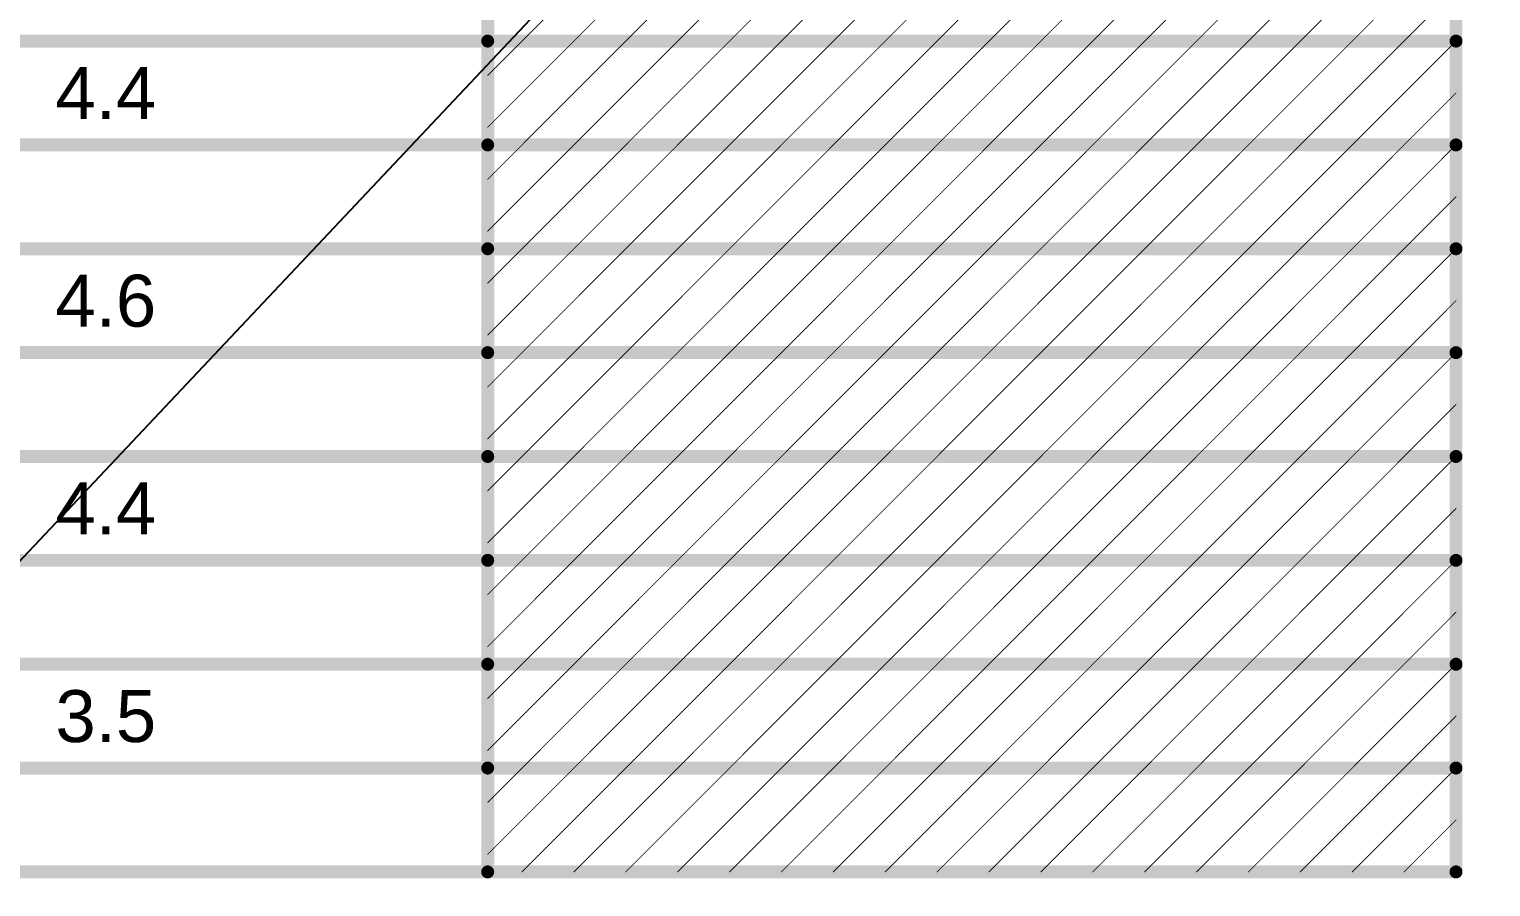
# Model space of a CAD drawing. Header units: inches. Extents: x 0 to 5379, y 0 to 5429.
# Drawn here: x 429.65 to 472.57, y 170.69 to 195.86 of the extents above; entities that cross this region are included whole.
import ezdxf

# ---------------------------------------------------------------- set-up
doc = ezdxf.new("R2010")
doc.units = ezdxf.units.IN
doc.layers.add('Fabrication', color=76, linetype='Continuous')
doc.layers.add('Top Solder', color=216, linetype='Continuous')
doc.styles.add('Arial', font='', dxfattribs={"height": 0.2})
doc.styles.get('Arial').set_extended_font_data('Arial')

# ---------------------------------------------------------------- blocks, each defined once
blk = doc.blocks.new('P____DI_3333_8_125')
at = {"layer": 'Top Solder'}
blk.add_line((0.102, -1.238), (-5064.815, -5372.221), dxfattribs=at)

msp = doc.modelspace()

# ---------------------------------------------------------------- linework, layer by layer
at = {"layer": 'Fabrication'}
for points in [[(443.112, 171.128, 0.381, 0.381, 0), (443.112, 219.896, 0.381, 0.381, 0)], [(471.552, 171.128, 0.381, 0.381, 0), (471.552, 219.896, 0.381, 0.381, 0)], [(444.12, 195.512, 0.0254, 0.0254, 0), (447.168, 198.56, 0.0254, 0.0254, 0)], [(445.644, 195.512, 0.0254, 0.0254, 0), (448.692, 198.56, 0.0254, 0.0254, 0)], [(447.168, 195.512, 0.0254, 0.0254, 0), (450.216, 198.56, 0.0254, 0.0254, 0)], [(448.692, 195.512, 0.0254, 0.0254, 0), (451.74, 198.56, 0.0254, 0.0254, 0)], [(450.216, 195.512, 0.0254, 0.0254, 0), (453.264, 198.56, 0.0254, 0.0254, 0)], [(451.74, 195.512, 0.0254, 0.0254, 0), (454.788, 198.56, 0.0254, 0.0254, 0)], [(453.264, 195.512, 0.0254, 0.0254, 0), (456.312, 198.56, 0.0254, 0.0254, 0)], [(454.788, 195.512, 0.0254, 0.0254, 0), (457.836, 198.56, 0.0254, 0.0254, 0)], [(456.312, 195.512, 0.0254, 0.0254, 0), (459.36, 198.56, 0.0254, 0.0254, 0)], [(457.836, 195.512, 0.0254, 0.0254, 0), (460.884, 198.56, 0.0254, 0.0254, 0)], [(459.36, 195.512, 0.0254, 0.0254, 0), (462.408, 198.56, 0.0254, 0.0254, 0)], [(460.884, 195.512, 0.0254, 0.0254, 0), (463.932, 198.56, 0.0254, 0.0254, 0)], [(462.408, 195.512, 0.0254, 0.0254, 0), (465.456, 198.56, 0.0254, 0.0254, 0)], [(463.932, 195.512, 0.0254, 0.0254, 0), (466.98, 198.56, 0.0254, 0.0254, 0)], [(465.456, 195.512, 0.0254, 0.0254, 0), (468.504, 198.56, 0.0254, 0.0254, 0)], [(466.98, 195.512, 0.0254, 0.0254, 0), (470.028, 198.56, 0.0254, 0.0254, 0)], [(468.504, 195.512, 0.0254, 0.0254, 0), (471.552, 198.56, 0.0254, 0.0254, 0)], [(470.028, 195.512, 0.0254, 0.0254, 0), (471.552, 197.036, 0.0254, 0.0254, 0)], [(428.638, 195.512, 0.381, 0.381, 0), (443.112, 195.512, 0.381, 0.381, 0)], [(443.112, 195.512, 0.381, 0.381, 0), (471.552, 195.512, 0.381, 0.381, 0)], [(443.112, 192.98, 0.0254, 0.0254, 0), (445.644, 195.512, 0.0254, 0.0254, 0)], [(443.112, 194.504, 0.0254, 0.0254, 0), (444.12, 195.512, 0.0254, 0.0254, 0)], [(444.12, 192.464, 0.0254, 0.0254, 0), (447.168, 195.512, 0.0254, 0.0254, 0)], [(445.644, 192.464, 0.0254, 0.0254, 0), (448.692, 195.512, 0.0254, 0.0254, 0)], [(447.168, 192.464, 0.0254, 0.0254, 0), (450.216, 195.512, 0.0254, 0.0254, 0)], [(448.692, 192.464, 0.0254, 0.0254, 0), (451.74, 195.512, 0.0254, 0.0254, 0)], [(450.216, 192.464, 0.0254, 0.0254, 0), (453.264, 195.512, 0.0254, 0.0254, 0)], [(451.74, 192.464, 0.0254, 0.0254, 0), (454.788, 195.512, 0.0254, 0.0254, 0)], [(453.264, 192.464, 0.0254, 0.0254, 0), (456.312, 195.512, 0.0254, 0.0254, 0)], [(454.788, 192.464, 0.0254, 0.0254, 0), (457.836, 195.512, 0.0254, 0.0254, 0)], [(456.312, 192.464, 0.0254, 0.0254, 0), (459.36, 195.512, 0.0254, 0.0254, 0)], [(457.836, 192.464, 0.0254, 0.0254, 0), (460.884, 195.512, 0.0254, 0.0254, 0)], [(459.36, 192.464, 0.0254, 0.0254, 0), (462.408, 195.512, 0.0254, 0.0254, 0)], [(460.884, 192.464, 0.0254, 0.0254, 0), (463.932, 195.512, 0.0254, 0.0254, 0)], [(462.408, 192.464, 0.0254, 0.0254, 0), (465.456, 195.512, 0.0254, 0.0254, 0)], [(463.932, 192.464, 0.0254, 0.0254, 0), (466.98, 195.512, 0.0254, 0.0254, 0)], [(465.456, 192.464, 0.0254, 0.0254, 0), (468.504, 195.512, 0.0254, 0.0254, 0)], [(466.98, 192.464, 0.0254, 0.0254, 0), (470.028, 195.512, 0.0254, 0.0254, 0)], [(468.504, 192.464, 0.0254, 0.0254, 0), (471.552, 195.512, 0.0254, 0.0254, 0)], [(470.028, 192.464, 0.0254, 0.0254, 0), (471.552, 193.988, 0.0254, 0.0254, 0)], [(428.638, 192.464, 0.381, 0.381, 0), (443.112, 192.464, 0.381, 0.381, 0)], [(443.112, 192.464, 0.381, 0.381, 0), (471.552, 192.464, 0.381, 0.381, 0)], [(443.112, 189.932, 0.0254, 0.0254, 0), (445.644, 192.464, 0.0254, 0.0254, 0)], [(443.112, 191.456, 0.0254, 0.0254, 0), (444.12, 192.464, 0.0254, 0.0254, 0)], [(444.12, 189.416, 0.0254, 0.0254, 0), (447.168, 192.464, 0.0254, 0.0254, 0)], [(445.644, 189.416, 0.0254, 0.0254, 0), (448.692, 192.464, 0.0254, 0.0254, 0)], [(447.168, 189.416, 0.0254, 0.0254, 0), (450.216, 192.464, 0.0254, 0.0254, 0)], [(448.692, 189.416, 0.0254, 0.0254, 0), (451.74, 192.464, 0.0254, 0.0254, 0)], [(450.216, 189.416, 0.0254, 0.0254, 0), (453.264, 192.464, 0.0254, 0.0254, 0)], [(451.74, 189.416, 0.0254, 0.0254, 0), (454.788, 192.464, 0.0254, 0.0254, 0)], [(453.264, 189.416, 0.0254, 0.0254, 0), (456.312, 192.464, 0.0254, 0.0254, 0)], [(454.788, 189.416, 0.0254, 0.0254, 0), (457.836, 192.464, 0.0254, 0.0254, 0)], [(456.312, 189.416, 0.0254, 0.0254, 0), (459.36, 192.464, 0.0254, 0.0254, 0)], [(457.836, 189.416, 0.0254, 0.0254, 0), (460.884, 192.464, 0.0254, 0.0254, 0)], [(459.36, 189.416, 0.0254, 0.0254, 0), (462.408, 192.464, 0.0254, 0.0254, 0)], [(460.884, 189.416, 0.0254, 0.0254, 0), (463.932, 192.464, 0.0254, 0.0254, 0)], [(462.408, 189.416, 0.0254, 0.0254, 0), (465.456, 192.464, 0.0254, 0.0254, 0)], [(463.932, 189.416, 0.0254, 0.0254, 0), (466.98, 192.464, 0.0254, 0.0254, 0)], [(465.456, 189.416, 0.0254, 0.0254, 0), (468.504, 192.464, 0.0254, 0.0254, 0)], [(466.98, 189.416, 0.0254, 0.0254, 0), (470.028, 192.464, 0.0254, 0.0254, 0)], [(468.504, 189.416, 0.0254, 0.0254, 0), (471.552, 192.464, 0.0254, 0.0254, 0)], [(470.028, 189.416, 0.0254, 0.0254, 0), (471.552, 190.94, 0.0254, 0.0254, 0)], [(428.638, 189.416, 0.381, 0.381, 0), (443.112, 189.416, 0.381, 0.381, 0)], [(443.112, 189.416, 0.381, 0.381, 0), (471.552, 189.416, 0.381, 0.381, 0)], [(443.112, 186.884, 0.0254, 0.0254, 0), (445.644, 189.416, 0.0254, 0.0254, 0)], [(443.112, 188.408, 0.0254, 0.0254, 0), (444.12, 189.416, 0.0254, 0.0254, 0)], [(444.12, 186.368, 0.0254, 0.0254, 0), (447.168, 189.416, 0.0254, 0.0254, 0)], [(445.644, 186.368, 0.0254, 0.0254, 0), (448.692, 189.416, 0.0254, 0.0254, 0)], [(447.168, 186.368, 0.0254, 0.0254, 0), (450.216, 189.416, 0.0254, 0.0254, 0)], [(448.692, 186.368, 0.0254, 0.0254, 0), (451.74, 189.416, 0.0254, 0.0254, 0)], [(450.216, 186.368, 0.0254, 0.0254, 0), (453.264, 189.416, 0.0254, 0.0254, 0)], [(451.74, 186.368, 0.0254, 0.0254, 0), (454.788, 189.416, 0.0254, 0.0254, 0)], [(453.264, 186.368, 0.0254, 0.0254, 0), (456.312, 189.416, 0.0254, 0.0254, 0)], [(454.788, 186.368, 0.0254, 0.0254, 0), (457.836, 189.416, 0.0254, 0.0254, 0)], [(456.312, 186.368, 0.0254, 0.0254, 0), (459.36, 189.416, 0.0254, 0.0254, 0)], [(457.836, 186.368, 0.0254, 0.0254, 0), (460.884, 189.416, 0.0254, 0.0254, 0)], [(459.36, 186.368, 0.0254, 0.0254, 0), (462.408, 189.416, 0.0254, 0.0254, 0)], [(460.884, 186.368, 0.0254, 0.0254, 0), (463.932, 189.416, 0.0254, 0.0254, 0)], [(462.408, 186.368, 0.0254, 0.0254, 0), (465.456, 189.416, 0.0254, 0.0254, 0)], [(463.932, 186.368, 0.0254, 0.0254, 0), (466.98, 189.416, 0.0254, 0.0254, 0)], [(465.456, 186.368, 0.0254, 0.0254, 0), (468.504, 189.416, 0.0254, 0.0254, 0)], [(466.98, 186.368, 0.0254, 0.0254, 0), (470.028, 189.416, 0.0254, 0.0254, 0)], [(468.504, 186.368, 0.0254, 0.0254, 0), (471.552, 189.416, 0.0254, 0.0254, 0)], [(470.028, 186.368, 0.0254, 0.0254, 0), (471.552, 187.892, 0.0254, 0.0254, 0)], [(428.638, 186.368, 0.381, 0.381, 0), (443.112, 186.368, 0.381, 0.381, 0)], [(443.112, 186.368, 0.381, 0.381, 0), (471.552, 186.368, 0.381, 0.381, 0)], [(443.112, 183.836, 0.0254, 0.0254, 0), (445.644, 186.368, 0.0254, 0.0254, 0)], [(443.112, 185.36, 0.0254, 0.0254, 0), (444.12, 186.368, 0.0254, 0.0254, 0)], [(444.12, 183.32, 0.0254, 0.0254, 0), (447.168, 186.368, 0.0254, 0.0254, 0)], [(445.644, 183.32, 0.0254, 0.0254, 0), (448.692, 186.368, 0.0254, 0.0254, 0)], [(447.168, 183.32, 0.0254, 0.0254, 0), (450.216, 186.368, 0.0254, 0.0254, 0)], [(448.692, 183.32, 0.0254, 0.0254, 0), (451.74, 186.368, 0.0254, 0.0254, 0)], [(450.216, 183.32, 0.0254, 0.0254, 0), (453.264, 186.368, 0.0254, 0.0254, 0)], [(451.74, 183.32, 0.0254, 0.0254, 0), (454.788, 186.368, 0.0254, 0.0254, 0)], [(453.264, 183.32, 0.0254, 0.0254, 0), (456.312, 186.368, 0.0254, 0.0254, 0)], [(454.788, 183.32, 0.0254, 0.0254, 0), (457.836, 186.368, 0.0254, 0.0254, 0)], [(456.312, 183.32, 0.0254, 0.0254, 0), (459.36, 186.368, 0.0254, 0.0254, 0)], [(457.836, 183.32, 0.0254, 0.0254, 0), (460.884, 186.368, 0.0254, 0.0254, 0)], [(459.36, 183.32, 0.0254, 0.0254, 0), (462.408, 186.368, 0.0254, 0.0254, 0)], [(460.884, 183.32, 0.0254, 0.0254, 0), (463.932, 186.368, 0.0254, 0.0254, 0)], [(462.408, 183.32, 0.0254, 0.0254, 0), (465.456, 186.368, 0.0254, 0.0254, 0)], [(463.932, 183.32, 0.0254, 0.0254, 0), (466.98, 186.368, 0.0254, 0.0254, 0)], [(465.456, 183.32, 0.0254, 0.0254, 0), (468.504, 186.368, 0.0254, 0.0254, 0)], [(466.98, 183.32, 0.0254, 0.0254, 0), (470.028, 186.368, 0.0254, 0.0254, 0)], [(468.504, 183.32, 0.0254, 0.0254, 0), (471.552, 186.368, 0.0254, 0.0254, 0)], [(470.028, 183.32, 0.0254, 0.0254, 0), (471.552, 184.844, 0.0254, 0.0254, 0)], [(428.638, 183.32, 0.381, 0.381, 0), (443.112, 183.32, 0.381, 0.381, 0)], [(443.112, 183.32, 0.381, 0.381, 0), (471.552, 183.32, 0.381, 0.381, 0)], [(443.112, 180.788, 0.0254, 0.0254, 0), (445.644, 183.32, 0.0254, 0.0254, 0)], [(443.112, 182.312, 0.0254, 0.0254, 0), (444.12, 183.32, 0.0254, 0.0254, 0)], [(444.12, 180.272, 0.0254, 0.0254, 0), (447.168, 183.32, 0.0254, 0.0254, 0)], [(445.644, 180.272, 0.0254, 0.0254, 0), (448.692, 183.32, 0.0254, 0.0254, 0)], [(447.168, 180.272, 0.0254, 0.0254, 0), (450.216, 183.32, 0.0254, 0.0254, 0)], [(448.692, 180.272, 0.0254, 0.0254, 0), (451.74, 183.32, 0.0254, 0.0254, 0)], [(450.216, 180.272, 0.0254, 0.0254, 0), (453.264, 183.32, 0.0254, 0.0254, 0)], [(451.74, 180.272, 0.0254, 0.0254, 0), (454.788, 183.32, 0.0254, 0.0254, 0)], [(453.264, 180.272, 0.0254, 0.0254, 0), (456.312, 183.32, 0.0254, 0.0254, 0)], [(454.788, 180.272, 0.0254, 0.0254, 0), (457.836, 183.32, 0.0254, 0.0254, 0)], [(456.312, 180.272, 0.0254, 0.0254, 0), (459.36, 183.32, 0.0254, 0.0254, 0)], [(457.836, 180.272, 0.0254, 0.0254, 0), (460.884, 183.32, 0.0254, 0.0254, 0)], [(459.36, 180.272, 0.0254, 0.0254, 0), (462.408, 183.32, 0.0254, 0.0254, 0)], [(460.884, 180.272, 0.0254, 0.0254, 0), (463.932, 183.32, 0.0254, 0.0254, 0)], [(462.408, 180.272, 0.0254, 0.0254, 0), (465.456, 183.32, 0.0254, 0.0254, 0)], [(463.932, 180.272, 0.0254, 0.0254, 0), (466.98, 183.32, 0.0254, 0.0254, 0)], [(465.456, 180.272, 0.0254, 0.0254, 0), (468.504, 183.32, 0.0254, 0.0254, 0)], [(466.98, 180.272, 0.0254, 0.0254, 0), (470.028, 183.32, 0.0254, 0.0254, 0)], [(468.504, 180.272, 0.0254, 0.0254, 0), (471.552, 183.32, 0.0254, 0.0254, 0)], [(470.028, 180.272, 0.0254, 0.0254, 0), (471.552, 181.796, 0.0254, 0.0254, 0)], [(428.638, 180.272, 0.381, 0.381, 0), (443.112, 180.272, 0.381, 0.381, 0)], [(443.112, 180.272, 0.381, 0.381, 0), (471.552, 180.272, 0.381, 0.381, 0)], [(443.112, 177.74, 0.0254, 0.0254, 0), (445.644, 180.272, 0.0254, 0.0254, 0)], [(443.112, 179.264, 0.0254, 0.0254, 0), (444.12, 180.272, 0.0254, 0.0254, 0)], [(444.12, 177.224, 0.0254, 0.0254, 0), (447.168, 180.272, 0.0254, 0.0254, 0)], [(445.644, 177.224, 0.0254, 0.0254, 0), (448.692, 180.272, 0.0254, 0.0254, 0)], [(447.168, 177.224, 0.0254, 0.0254, 0), (450.216, 180.272, 0.0254, 0.0254, 0)], [(448.692, 177.224, 0.0254, 0.0254, 0), (451.74, 180.272, 0.0254, 0.0254, 0)], [(450.216, 177.224, 0.0254, 0.0254, 0), (453.264, 180.272, 0.0254, 0.0254, 0)], [(451.74, 177.224, 0.0254, 0.0254, 0), (454.788, 180.272, 0.0254, 0.0254, 0)], [(453.264, 177.224, 0.0254, 0.0254, 0), (456.312, 180.272, 0.0254, 0.0254, 0)], [(454.788, 177.224, 0.0254, 0.0254, 0), (457.836, 180.272, 0.0254, 0.0254, 0)], [(456.312, 177.224, 0.0254, 0.0254, 0), (459.36, 180.272, 0.0254, 0.0254, 0)], [(457.836, 177.224, 0.0254, 0.0254, 0), (460.884, 180.272, 0.0254, 0.0254, 0)], [(459.36, 177.224, 0.0254, 0.0254, 0), (462.408, 180.272, 0.0254, 0.0254, 0)], [(460.884, 177.224, 0.0254, 0.0254, 0), (463.932, 180.272, 0.0254, 0.0254, 0)], [(462.408, 177.224, 0.0254, 0.0254, 0), (465.456, 180.272, 0.0254, 0.0254, 0)], [(463.932, 177.224, 0.0254, 0.0254, 0), (466.98, 180.272, 0.0254, 0.0254, 0)], [(465.456, 177.224, 0.0254, 0.0254, 0), (468.504, 180.272, 0.0254, 0.0254, 0)], [(466.98, 177.224, 0.0254, 0.0254, 0), (470.028, 180.272, 0.0254, 0.0254, 0)], [(468.504, 177.224, 0.0254, 0.0254, 0), (471.552, 180.272, 0.0254, 0.0254, 0)], [(470.028, 177.224, 0.0254, 0.0254, 0), (471.552, 178.748, 0.0254, 0.0254, 0)], [(428.638, 177.224, 0.381, 0.381, 0), (443.112, 177.224, 0.381, 0.381, 0)], [(443.112, 177.224, 0.381, 0.381, 0), (471.552, 177.224, 0.381, 0.381, 0)], [(443.112, 174.692, 0.0254, 0.0254, 0), (445.644, 177.224, 0.0254, 0.0254, 0)], [(443.112, 176.216, 0.0254, 0.0254, 0), (444.12, 177.224, 0.0254, 0.0254, 0)], [(444.12, 174.176, 0.0254, 0.0254, 0), (447.168, 177.224, 0.0254, 0.0254, 0)], [(445.644, 174.176, 0.0254, 0.0254, 0), (448.692, 177.224, 0.0254, 0.0254, 0)], [(447.168, 174.176, 0.0254, 0.0254, 0), (450.216, 177.224, 0.0254, 0.0254, 0)], [(448.692, 174.176, 0.0254, 0.0254, 0), (451.74, 177.224, 0.0254, 0.0254, 0)], [(450.216, 174.176, 0.0254, 0.0254, 0), (453.264, 177.224, 0.0254, 0.0254, 0)], [(451.74, 174.176, 0.0254, 0.0254, 0), (454.788, 177.224, 0.0254, 0.0254, 0)], [(453.264, 174.176, 0.0254, 0.0254, 0), (456.312, 177.224, 0.0254, 0.0254, 0)], [(454.788, 174.176, 0.0254, 0.0254, 0), (457.836, 177.224, 0.0254, 0.0254, 0)], [(456.312, 174.176, 0.0254, 0.0254, 0), (459.36, 177.224, 0.0254, 0.0254, 0)], [(457.836, 174.176, 0.0254, 0.0254, 0), (460.884, 177.224, 0.0254, 0.0254, 0)], [(459.36, 174.176, 0.0254, 0.0254, 0), (462.408, 177.224, 0.0254, 0.0254, 0)], [(460.884, 174.176, 0.0254, 0.0254, 0), (463.932, 177.224, 0.0254, 0.0254, 0)], [(462.408, 174.176, 0.0254, 0.0254, 0), (465.456, 177.224, 0.0254, 0.0254, 0)], [(463.932, 174.176, 0.0254, 0.0254, 0), (466.98, 177.224, 0.0254, 0.0254, 0)], [(465.456, 174.176, 0.0254, 0.0254, 0), (468.504, 177.224, 0.0254, 0.0254, 0)], [(466.98, 174.176, 0.0254, 0.0254, 0), (470.028, 177.224, 0.0254, 0.0254, 0)], [(468.504, 174.176, 0.0254, 0.0254, 0), (471.552, 177.224, 0.0254, 0.0254, 0)], [(470.028, 174.176, 0.0254, 0.0254, 0), (471.552, 175.7, 0.0254, 0.0254, 0)], [(428.638, 174.176, 0.381, 0.381, 0), (443.112, 174.176, 0.381, 0.381, 0)], [(443.112, 174.176, 0.381, 0.381, 0), (471.552, 174.176, 0.381, 0.381, 0)], [(443.112, 171.644, 0.0254, 0.0254, 0), (445.644, 174.176, 0.0254, 0.0254, 0)], [(443.112, 173.168, 0.0254, 0.0254, 0), (444.12, 174.176, 0.0254, 0.0254, 0)], [(444.12, 171.128, 0.0254, 0.0254, 0), (447.168, 174.176, 0.0254, 0.0254, 0)], [(445.644, 171.128, 0.0254, 0.0254, 0), (448.692, 174.176, 0.0254, 0.0254, 0)], [(447.168, 171.128, 0.0254, 0.0254, 0), (450.216, 174.176, 0.0254, 0.0254, 0)], [(448.692, 171.128, 0.0254, 0.0254, 0), (451.74, 174.176, 0.0254, 0.0254, 0)], [(450.216, 171.128, 0.0254, 0.0254, 0), (453.264, 174.176, 0.0254, 0.0254, 0)], [(451.74, 171.128, 0.0254, 0.0254, 0), (454.788, 174.176, 0.0254, 0.0254, 0)], [(453.264, 171.128, 0.0254, 0.0254, 0), (456.312, 174.176, 0.0254, 0.0254, 0)], [(454.788, 171.128, 0.0254, 0.0254, 0), (457.836, 174.176, 0.0254, 0.0254, 0)], [(456.312, 171.128, 0.0254, 0.0254, 0), (459.36, 174.176, 0.0254, 0.0254, 0)], [(457.836, 171.128, 0.0254, 0.0254, 0), (460.884, 174.176, 0.0254, 0.0254, 0)], [(459.36, 171.128, 0.0254, 0.0254, 0), (462.408, 174.176, 0.0254, 0.0254, 0)], [(460.884, 171.128, 0.0254, 0.0254, 0), (463.932, 174.176, 0.0254, 0.0254, 0)], [(462.408, 171.128, 0.0254, 0.0254, 0), (465.456, 174.176, 0.0254, 0.0254, 0)], [(463.932, 171.128, 0.0254, 0.0254, 0), (466.98, 174.176, 0.0254, 0.0254, 0)], [(465.456, 171.128, 0.0254, 0.0254, 0), (468.504, 174.176, 0.0254, 0.0254, 0)], [(466.98, 171.128, 0.0254, 0.0254, 0), (470.028, 174.176, 0.0254, 0.0254, 0)], [(468.504, 171.128, 0.0254, 0.0254, 0), (471.552, 174.176, 0.0254, 0.0254, 0)], [(470.028, 171.128, 0.0254, 0.0254, 0), (471.552, 172.652, 0.0254, 0.0254, 0)], [(428.638, 171.128, 0.381, 0.381, 0), (443.112, 171.128, 0.381, 0.381, 0)], [(443.112, 171.128, 0.381, 0.381, 0), (471.552, 171.128, 0.381, 0.381, 0)]]:
    msp.add_lwpolyline(points, format="xyseb", dxfattribs=at)
for points in [[(443.017, 195.512, 0.191, 0.191, 1), (443.207, 195.512, 0.191, 0.191, 1)], [(443.017, 195.512, 0.191, 0.191, 1), (443.207, 195.512, 0.191, 0.191, 1)], [(444.114, 195.512, 0.0127, 0.0127, 1), (444.126, 195.512, 0.0127, 0.0127, 1)], [(444.114, 195.512, 0.0127, 0.0127, 1), (444.126, 195.512, 0.0127, 0.0127, 1)], [(445.638, 195.512, 0.0127, 0.0127, 1), (445.65, 195.512, 0.0127, 0.0127, 1)], [(445.638, 195.512, 0.0127, 0.0127, 1), (445.65, 195.512, 0.0127, 0.0127, 1)], [(447.162, 195.512, 0.0127, 0.0127, 1), (447.174, 195.512, 0.0127, 0.0127, 1)], [(447.162, 195.512, 0.0127, 0.0127, 1), (447.174, 195.512, 0.0127, 0.0127, 1)], [(448.686, 195.512, 0.0127, 0.0127, 1), (448.698, 195.512, 0.0127, 0.0127, 1)], [(448.686, 195.512, 0.0127, 0.0127, 1), (448.698, 195.512, 0.0127, 0.0127, 1)], [(450.21, 195.512, 0.0127, 0.0127, 1), (450.222, 195.512, 0.0127, 0.0127, 1)], [(450.21, 195.512, 0.0127, 0.0127, 1), (450.222, 195.512, 0.0127, 0.0127, 1)], [(451.734, 195.512, 0.0127, 0.0127, 1), (451.746, 195.512, 0.0127, 0.0127, 1)], [(451.734, 195.512, 0.0127, 0.0127, 1), (451.746, 195.512, 0.0127, 0.0127, 1)], [(453.258, 195.512, 0.0127, 0.0127, 1), (453.27, 195.512, 0.0127, 0.0127, 1)], [(453.258, 195.512, 0.0127, 0.0127, 1), (453.27, 195.512, 0.0127, 0.0127, 1)], [(454.782, 195.512, 0.0127, 0.0127, 1), (454.794, 195.512, 0.0127, 0.0127, 1)], [(454.782, 195.512, 0.0127, 0.0127, 1), (454.794, 195.512, 0.0127, 0.0127, 1)], [(456.306, 195.512, 0.0127, 0.0127, 1), (456.318, 195.512, 0.0127, 0.0127, 1)], [(456.306, 195.512, 0.0127, 0.0127, 1), (456.318, 195.512, 0.0127, 0.0127, 1)], [(457.83, 195.512, 0.0127, 0.0127, 1), (457.842, 195.512, 0.0127, 0.0127, 1)], [(457.83, 195.512, 0.0127, 0.0127, 1), (457.842, 195.512, 0.0127, 0.0127, 1)], [(459.354, 195.512, 0.0127, 0.0127, 1), (459.366, 195.512, 0.0127, 0.0127, 1)], [(459.354, 195.512, 0.0127, 0.0127, 1), (459.366, 195.512, 0.0127, 0.0127, 1)], [(460.878, 195.512, 0.0127, 0.0127, 1), (460.89, 195.512, 0.0127, 0.0127, 1)], [(460.878, 195.512, 0.0127, 0.0127, 1), (460.89, 195.512, 0.0127, 0.0127, 1)], [(462.402, 195.512, 0.0127, 0.0127, 1), (462.414, 195.512, 0.0127, 0.0127, 1)], [(462.402, 195.512, 0.0127, 0.0127, 1), (462.414, 195.512, 0.0127, 0.0127, 1)], [(463.926, 195.512, 0.0127, 0.0127, 1), (463.938, 195.512, 0.0127, 0.0127, 1)], [(463.926, 195.512, 0.0127, 0.0127, 1), (463.938, 195.512, 0.0127, 0.0127, 1)], [(465.45, 195.512, 0.0127, 0.0127, 1), (465.462, 195.512, 0.0127, 0.0127, 1)], [(465.45, 195.512, 0.0127, 0.0127, 1), (465.462, 195.512, 0.0127, 0.0127, 1)], [(466.974, 195.512, 0.0127, 0.0127, 1), (466.986, 195.512, 0.0127, 0.0127, 1)], [(466.974, 195.512, 0.0127, 0.0127, 1), (466.986, 195.512, 0.0127, 0.0127, 1)], [(468.498, 195.512, 0.0127, 0.0127, 1), (468.51, 195.512, 0.0127, 0.0127, 1)], [(468.498, 195.512, 0.0127, 0.0127, 1), (468.51, 195.512, 0.0127, 0.0127, 1)], [(470.022, 195.512, 0.0127, 0.0127, 1), (470.034, 195.512, 0.0127, 0.0127, 1)], [(470.022, 195.512, 0.0127, 0.0127, 1), (470.034, 195.512, 0.0127, 0.0127, 1)], [(471.457, 195.512, 0.191, 0.191, 1), (471.647, 195.512, 0.191, 0.191, 1)], [(471.546, 195.512, 0.0127, 0.0127, 1), (471.558, 195.512, 0.0127, 0.0127, 1)], [(443.106, 194.504, 0.0127, 0.0127, 1), (443.119, 194.504, 0.0127, 0.0127, 1)], [(471.546, 193.988, 0.0127, 0.0127, 1), (471.558, 193.988, 0.0127, 0.0127, 1)], [(443.106, 192.98, 0.0127, 0.0127, 1), (443.119, 192.98, 0.0127, 0.0127, 1)], [(443.017, 192.464, 0.191, 0.191, 1), (443.207, 192.464, 0.191, 0.191, 1)], [(443.017, 192.464, 0.191, 0.191, 1), (443.207, 192.464, 0.191, 0.191, 1)], [(444.114, 192.464, 0.0127, 0.0127, 1), (444.126, 192.464, 0.0127, 0.0127, 1)], [(444.114, 192.464, 0.0127, 0.0127, 1), (444.126, 192.464, 0.0127, 0.0127, 1)], [(445.638, 192.464, 0.0127, 0.0127, 1), (445.65, 192.464, 0.0127, 0.0127, 1)], [(445.638, 192.464, 0.0127, 0.0127, 1), (445.65, 192.464, 0.0127, 0.0127, 1)], [(447.162, 192.464, 0.0127, 0.0127, 1), (447.174, 192.464, 0.0127, 0.0127, 1)], [(447.162, 192.464, 0.0127, 0.0127, 1), (447.174, 192.464, 0.0127, 0.0127, 1)], [(448.686, 192.464, 0.0127, 0.0127, 1), (448.698, 192.464, 0.0127, 0.0127, 1)], [(448.686, 192.464, 0.0127, 0.0127, 1), (448.698, 192.464, 0.0127, 0.0127, 1)], [(450.21, 192.464, 0.0127, 0.0127, 1), (450.222, 192.464, 0.0127, 0.0127, 1)], [(450.21, 192.464, 0.0127, 0.0127, 1), (450.222, 192.464, 0.0127, 0.0127, 1)], [(451.734, 192.464, 0.0127, 0.0127, 1), (451.746, 192.464, 0.0127, 0.0127, 1)], [(451.734, 192.464, 0.0127, 0.0127, 1), (451.746, 192.464, 0.0127, 0.0127, 1)], [(453.258, 192.464, 0.0127, 0.0127, 1), (453.27, 192.464, 0.0127, 0.0127, 1)], [(453.258, 192.464, 0.0127, 0.0127, 1), (453.27, 192.464, 0.0127, 0.0127, 1)], [(454.782, 192.464, 0.0127, 0.0127, 1), (454.794, 192.464, 0.0127, 0.0127, 1)], [(454.782, 192.464, 0.0127, 0.0127, 1), (454.794, 192.464, 0.0127, 0.0127, 1)], [(456.306, 192.464, 0.0127, 0.0127, 1), (456.318, 192.464, 0.0127, 0.0127, 1)], [(456.306, 192.464, 0.0127, 0.0127, 1), (456.318, 192.464, 0.0127, 0.0127, 1)], [(457.83, 192.464, 0.0127, 0.0127, 1), (457.842, 192.464, 0.0127, 0.0127, 1)], [(457.83, 192.464, 0.0127, 0.0127, 1), (457.842, 192.464, 0.0127, 0.0127, 1)], [(459.354, 192.464, 0.0127, 0.0127, 1), (459.366, 192.464, 0.0127, 0.0127, 1)], [(459.354, 192.464, 0.0127, 0.0127, 1), (459.366, 192.464, 0.0127, 0.0127, 1)], [(460.878, 192.464, 0.0127, 0.0127, 1), (460.89, 192.464, 0.0127, 0.0127, 1)], [(460.878, 192.464, 0.0127, 0.0127, 1), (460.89, 192.464, 0.0127, 0.0127, 1)], [(462.402, 192.464, 0.0127, 0.0127, 1), (462.414, 192.464, 0.0127, 0.0127, 1)], [(462.402, 192.464, 0.0127, 0.0127, 1), (462.414, 192.464, 0.0127, 0.0127, 1)], [(463.926, 192.464, 0.0127, 0.0127, 1), (463.938, 192.464, 0.0127, 0.0127, 1)], [(463.926, 192.464, 0.0127, 0.0127, 1), (463.938, 192.464, 0.0127, 0.0127, 1)], [(465.45, 192.464, 0.0127, 0.0127, 1), (465.462, 192.464, 0.0127, 0.0127, 1)], [(465.45, 192.464, 0.0127, 0.0127, 1), (465.462, 192.464, 0.0127, 0.0127, 1)], [(466.974, 192.464, 0.0127, 0.0127, 1), (466.986, 192.464, 0.0127, 0.0127, 1)], [(466.974, 192.464, 0.0127, 0.0127, 1), (466.986, 192.464, 0.0127, 0.0127, 1)], [(468.498, 192.464, 0.0127, 0.0127, 1), (468.51, 192.464, 0.0127, 0.0127, 1)], [(468.498, 192.464, 0.0127, 0.0127, 1), (468.51, 192.464, 0.0127, 0.0127, 1)], [(470.022, 192.464, 0.0127, 0.0127, 1), (470.034, 192.464, 0.0127, 0.0127, 1)], [(470.022, 192.464, 0.0127, 0.0127, 1), (470.034, 192.464, 0.0127, 0.0127, 1)], [(471.457, 192.464, 0.191, 0.191, 1), (471.647, 192.464, 0.191, 0.191, 1)], [(471.546, 192.464, 0.0127, 0.0127, 1), (471.558, 192.464, 0.0127, 0.0127, 1)], [(443.106, 191.456, 0.0127, 0.0127, 1), (443.119, 191.456, 0.0127, 0.0127, 1)], [(471.546, 190.94, 0.0127, 0.0127, 1), (471.558, 190.94, 0.0127, 0.0127, 1)], [(443.106, 189.932, 0.0127, 0.0127, 1), (443.119, 189.932, 0.0127, 0.0127, 1)], [(443.017, 189.416, 0.191, 0.191, 1), (443.207, 189.416, 0.191, 0.191, 1)], [(443.017, 189.416, 0.191, 0.191, 1), (443.207, 189.416, 0.191, 0.191, 1)], [(444.114, 189.416, 0.0127, 0.0127, 1), (444.126, 189.416, 0.0127, 0.0127, 1)], [(444.114, 189.416, 0.0127, 0.0127, 1), (444.126, 189.416, 0.0127, 0.0127, 1)], [(445.638, 189.416, 0.0127, 0.0127, 1), (445.65, 189.416, 0.0127, 0.0127, 1)], [(445.638, 189.416, 0.0127, 0.0127, 1), (445.65, 189.416, 0.0127, 0.0127, 1)], [(447.162, 189.416, 0.0127, 0.0127, 1), (447.174, 189.416, 0.0127, 0.0127, 1)], [(447.162, 189.416, 0.0127, 0.0127, 1), (447.174, 189.416, 0.0127, 0.0127, 1)], [(448.686, 189.416, 0.0127, 0.0127, 1), (448.698, 189.416, 0.0127, 0.0127, 1)], [(448.686, 189.416, 0.0127, 0.0127, 1), (448.698, 189.416, 0.0127, 0.0127, 1)], [(450.21, 189.416, 0.0127, 0.0127, 1), (450.222, 189.416, 0.0127, 0.0127, 1)], [(450.21, 189.416, 0.0127, 0.0127, 1), (450.222, 189.416, 0.0127, 0.0127, 1)], [(451.734, 189.416, 0.0127, 0.0127, 1), (451.746, 189.416, 0.0127, 0.0127, 1)], [(451.734, 189.416, 0.0127, 0.0127, 1), (451.746, 189.416, 0.0127, 0.0127, 1)], [(453.258, 189.416, 0.0127, 0.0127, 1), (453.27, 189.416, 0.0127, 0.0127, 1)], [(453.258, 189.416, 0.0127, 0.0127, 1), (453.27, 189.416, 0.0127, 0.0127, 1)], [(454.782, 189.416, 0.0127, 0.0127, 1), (454.794, 189.416, 0.0127, 0.0127, 1)], [(454.782, 189.416, 0.0127, 0.0127, 1), (454.794, 189.416, 0.0127, 0.0127, 1)], [(456.306, 189.416, 0.0127, 0.0127, 1), (456.318, 189.416, 0.0127, 0.0127, 1)], [(456.306, 189.416, 0.0127, 0.0127, 1), (456.318, 189.416, 0.0127, 0.0127, 1)], [(457.83, 189.416, 0.0127, 0.0127, 1), (457.842, 189.416, 0.0127, 0.0127, 1)], [(457.83, 189.416, 0.0127, 0.0127, 1), (457.842, 189.416, 0.0127, 0.0127, 1)], [(459.354, 189.416, 0.0127, 0.0127, 1), (459.366, 189.416, 0.0127, 0.0127, 1)], [(459.354, 189.416, 0.0127, 0.0127, 1), (459.366, 189.416, 0.0127, 0.0127, 1)], [(460.878, 189.416, 0.0127, 0.0127, 1), (460.89, 189.416, 0.0127, 0.0127, 1)], [(460.878, 189.416, 0.0127, 0.0127, 1), (460.89, 189.416, 0.0127, 0.0127, 1)], [(462.402, 189.416, 0.0127, 0.0127, 1), (462.414, 189.416, 0.0127, 0.0127, 1)], [(462.402, 189.416, 0.0127, 0.0127, 1), (462.414, 189.416, 0.0127, 0.0127, 1)], [(463.926, 189.416, 0.0127, 0.0127, 1), (463.938, 189.416, 0.0127, 0.0127, 1)], [(463.926, 189.416, 0.0127, 0.0127, 1), (463.938, 189.416, 0.0127, 0.0127, 1)], [(465.45, 189.416, 0.0127, 0.0127, 1), (465.462, 189.416, 0.0127, 0.0127, 1)], [(465.45, 189.416, 0.0127, 0.0127, 1), (465.462, 189.416, 0.0127, 0.0127, 1)], [(466.974, 189.416, 0.0127, 0.0127, 1), (466.986, 189.416, 0.0127, 0.0127, 1)], [(466.974, 189.416, 0.0127, 0.0127, 1), (466.986, 189.416, 0.0127, 0.0127, 1)], [(468.498, 189.416, 0.0127, 0.0127, 1), (468.51, 189.416, 0.0127, 0.0127, 1)], [(468.498, 189.416, 0.0127, 0.0127, 1), (468.51, 189.416, 0.0127, 0.0127, 1)], [(470.022, 189.416, 0.0127, 0.0127, 1), (470.034, 189.416, 0.0127, 0.0127, 1)], [(470.022, 189.416, 0.0127, 0.0127, 1), (470.034, 189.416, 0.0127, 0.0127, 1)], [(471.457, 189.416, 0.191, 0.191, 1), (471.647, 189.416, 0.191, 0.191, 1)], [(471.546, 189.416, 0.0127, 0.0127, 1), (471.558, 189.416, 0.0127, 0.0127, 1)], [(443.106, 188.408, 0.0127, 0.0127, 1), (443.119, 188.408, 0.0127, 0.0127, 1)], [(471.546, 187.892, 0.0127, 0.0127, 1), (471.558, 187.892, 0.0127, 0.0127, 1)], [(443.106, 186.884, 0.0127, 0.0127, 1), (443.119, 186.884, 0.0127, 0.0127, 1)], [(443.017, 186.368, 0.191, 0.191, 1), (443.207, 186.368, 0.191, 0.191, 1)], [(443.017, 186.368, 0.191, 0.191, 1), (443.207, 186.368, 0.191, 0.191, 1)], [(444.114, 186.368, 0.0127, 0.0127, 1), (444.126, 186.368, 0.0127, 0.0127, 1)], [(444.114, 186.368, 0.0127, 0.0127, 1), (444.126, 186.368, 0.0127, 0.0127, 1)], [(445.638, 186.368, 0.0127, 0.0127, 1), (445.65, 186.368, 0.0127, 0.0127, 1)], [(445.638, 186.368, 0.0127, 0.0127, 1), (445.65, 186.368, 0.0127, 0.0127, 1)], [(447.162, 186.368, 0.0127, 0.0127, 1), (447.174, 186.368, 0.0127, 0.0127, 1)], [(447.162, 186.368, 0.0127, 0.0127, 1), (447.174, 186.368, 0.0127, 0.0127, 1)], [(448.686, 186.368, 0.0127, 0.0127, 1), (448.698, 186.368, 0.0127, 0.0127, 1)], [(448.686, 186.368, 0.0127, 0.0127, 1), (448.698, 186.368, 0.0127, 0.0127, 1)], [(450.21, 186.368, 0.0127, 0.0127, 1), (450.222, 186.368, 0.0127, 0.0127, 1)], [(450.21, 186.368, 0.0127, 0.0127, 1), (450.222, 186.368, 0.0127, 0.0127, 1)], [(451.734, 186.368, 0.0127, 0.0127, 1), (451.746, 186.368, 0.0127, 0.0127, 1)], [(451.734, 186.368, 0.0127, 0.0127, 1), (451.746, 186.368, 0.0127, 0.0127, 1)], [(453.258, 186.368, 0.0127, 0.0127, 1), (453.27, 186.368, 0.0127, 0.0127, 1)], [(453.258, 186.368, 0.0127, 0.0127, 1), (453.27, 186.368, 0.0127, 0.0127, 1)], [(454.782, 186.368, 0.0127, 0.0127, 1), (454.794, 186.368, 0.0127, 0.0127, 1)], [(454.782, 186.368, 0.0127, 0.0127, 1), (454.794, 186.368, 0.0127, 0.0127, 1)], [(456.306, 186.368, 0.0127, 0.0127, 1), (456.318, 186.368, 0.0127, 0.0127, 1)], [(456.306, 186.368, 0.0127, 0.0127, 1), (456.318, 186.368, 0.0127, 0.0127, 1)], [(457.83, 186.368, 0.0127, 0.0127, 1), (457.842, 186.368, 0.0127, 0.0127, 1)], [(457.83, 186.368, 0.0127, 0.0127, 1), (457.842, 186.368, 0.0127, 0.0127, 1)], [(459.354, 186.368, 0.0127, 0.0127, 1), (459.366, 186.368, 0.0127, 0.0127, 1)], [(459.354, 186.368, 0.0127, 0.0127, 1), (459.366, 186.368, 0.0127, 0.0127, 1)], [(460.878, 186.368, 0.0127, 0.0127, 1), (460.89, 186.368, 0.0127, 0.0127, 1)], [(460.878, 186.368, 0.0127, 0.0127, 1), (460.89, 186.368, 0.0127, 0.0127, 1)], [(462.402, 186.368, 0.0127, 0.0127, 1), (462.414, 186.368, 0.0127, 0.0127, 1)], [(462.402, 186.368, 0.0127, 0.0127, 1), (462.414, 186.368, 0.0127, 0.0127, 1)], [(463.926, 186.368, 0.0127, 0.0127, 1), (463.938, 186.368, 0.0127, 0.0127, 1)], [(463.926, 186.368, 0.0127, 0.0127, 1), (463.938, 186.368, 0.0127, 0.0127, 1)], [(465.45, 186.368, 0.0127, 0.0127, 1), (465.462, 186.368, 0.0127, 0.0127, 1)], [(465.45, 186.368, 0.0127, 0.0127, 1), (465.462, 186.368, 0.0127, 0.0127, 1)], [(466.974, 186.368, 0.0127, 0.0127, 1), (466.986, 186.368, 0.0127, 0.0127, 1)], [(466.974, 186.368, 0.0127, 0.0127, 1), (466.986, 186.368, 0.0127, 0.0127, 1)], [(468.498, 186.368, 0.0127, 0.0127, 1), (468.51, 186.368, 0.0127, 0.0127, 1)], [(468.498, 186.368, 0.0127, 0.0127, 1), (468.51, 186.368, 0.0127, 0.0127, 1)], [(470.022, 186.368, 0.0127, 0.0127, 1), (470.034, 186.368, 0.0127, 0.0127, 1)], [(470.022, 186.368, 0.0127, 0.0127, 1), (470.034, 186.368, 0.0127, 0.0127, 1)], [(471.457, 186.368, 0.191, 0.191, 1), (471.647, 186.368, 0.191, 0.191, 1)], [(471.546, 186.368, 0.0127, 0.0127, 1), (471.558, 186.368, 0.0127, 0.0127, 1)], [(443.106, 185.36, 0.0127, 0.0127, 1), (443.119, 185.36, 0.0127, 0.0127, 1)], [(471.546, 184.844, 0.0127, 0.0127, 1), (471.558, 184.844, 0.0127, 0.0127, 1)], [(443.106, 183.836, 0.0127, 0.0127, 1), (443.119, 183.836, 0.0127, 0.0127, 1)], [(443.017, 183.32, 0.191, 0.191, 1), (443.207, 183.32, 0.191, 0.191, 1)], [(443.017, 183.32, 0.191, 0.191, 1), (443.207, 183.32, 0.191, 0.191, 1)], [(444.114, 183.32, 0.0127, 0.0127, 1), (444.126, 183.32, 0.0127, 0.0127, 1)], [(444.114, 183.32, 0.0127, 0.0127, 1), (444.126, 183.32, 0.0127, 0.0127, 1)], [(445.638, 183.32, 0.0127, 0.0127, 1), (445.65, 183.32, 0.0127, 0.0127, 1)], [(445.638, 183.32, 0.0127, 0.0127, 1), (445.65, 183.32, 0.0127, 0.0127, 1)], [(447.162, 183.32, 0.0127, 0.0127, 1), (447.174, 183.32, 0.0127, 0.0127, 1)], [(447.162, 183.32, 0.0127, 0.0127, 1), (447.174, 183.32, 0.0127, 0.0127, 1)], [(448.686, 183.32, 0.0127, 0.0127, 1), (448.698, 183.32, 0.0127, 0.0127, 1)], [(448.686, 183.32, 0.0127, 0.0127, 1), (448.698, 183.32, 0.0127, 0.0127, 1)], [(450.21, 183.32, 0.0127, 0.0127, 1), (450.222, 183.32, 0.0127, 0.0127, 1)], [(450.21, 183.32, 0.0127, 0.0127, 1), (450.222, 183.32, 0.0127, 0.0127, 1)], [(451.734, 183.32, 0.0127, 0.0127, 1), (451.746, 183.32, 0.0127, 0.0127, 1)], [(451.734, 183.32, 0.0127, 0.0127, 1), (451.746, 183.32, 0.0127, 0.0127, 1)], [(453.258, 183.32, 0.0127, 0.0127, 1), (453.27, 183.32, 0.0127, 0.0127, 1)], [(453.258, 183.32, 0.0127, 0.0127, 1), (453.27, 183.32, 0.0127, 0.0127, 1)], [(454.782, 183.32, 0.0127, 0.0127, 1), (454.794, 183.32, 0.0127, 0.0127, 1)], [(454.782, 183.32, 0.0127, 0.0127, 1), (454.794, 183.32, 0.0127, 0.0127, 1)], [(456.306, 183.32, 0.0127, 0.0127, 1), (456.318, 183.32, 0.0127, 0.0127, 1)], [(456.306, 183.32, 0.0127, 0.0127, 1), (456.318, 183.32, 0.0127, 0.0127, 1)], [(457.83, 183.32, 0.0127, 0.0127, 1), (457.842, 183.32, 0.0127, 0.0127, 1)], [(457.83, 183.32, 0.0127, 0.0127, 1), (457.842, 183.32, 0.0127, 0.0127, 1)], [(459.354, 183.32, 0.0127, 0.0127, 1), (459.366, 183.32, 0.0127, 0.0127, 1)], [(459.354, 183.32, 0.0127, 0.0127, 1), (459.366, 183.32, 0.0127, 0.0127, 1)], [(460.878, 183.32, 0.0127, 0.0127, 1), (460.89, 183.32, 0.0127, 0.0127, 1)], [(460.878, 183.32, 0.0127, 0.0127, 1), (460.89, 183.32, 0.0127, 0.0127, 1)], [(462.402, 183.32, 0.0127, 0.0127, 1), (462.414, 183.32, 0.0127, 0.0127, 1)], [(462.402, 183.32, 0.0127, 0.0127, 1), (462.414, 183.32, 0.0127, 0.0127, 1)], [(463.926, 183.32, 0.0127, 0.0127, 1), (463.938, 183.32, 0.0127, 0.0127, 1)], [(463.926, 183.32, 0.0127, 0.0127, 1), (463.938, 183.32, 0.0127, 0.0127, 1)], [(465.45, 183.32, 0.0127, 0.0127, 1), (465.462, 183.32, 0.0127, 0.0127, 1)], [(465.45, 183.32, 0.0127, 0.0127, 1), (465.462, 183.32, 0.0127, 0.0127, 1)], [(466.974, 183.32, 0.0127, 0.0127, 1), (466.986, 183.32, 0.0127, 0.0127, 1)], [(466.974, 183.32, 0.0127, 0.0127, 1), (466.986, 183.32, 0.0127, 0.0127, 1)], [(468.498, 183.32, 0.0127, 0.0127, 1), (468.51, 183.32, 0.0127, 0.0127, 1)], [(468.498, 183.32, 0.0127, 0.0127, 1), (468.51, 183.32, 0.0127, 0.0127, 1)], [(470.022, 183.32, 0.0127, 0.0127, 1), (470.034, 183.32, 0.0127, 0.0127, 1)], [(470.022, 183.32, 0.0127, 0.0127, 1), (470.034, 183.32, 0.0127, 0.0127, 1)], [(471.457, 183.32, 0.191, 0.191, 1), (471.647, 183.32, 0.191, 0.191, 1)], [(471.546, 183.32, 0.0127, 0.0127, 1), (471.558, 183.32, 0.0127, 0.0127, 1)], [(443.106, 182.312, 0.0127, 0.0127, 1), (443.119, 182.312, 0.0127, 0.0127, 1)], [(471.546, 181.796, 0.0127, 0.0127, 1), (471.558, 181.796, 0.0127, 0.0127, 1)], [(443.106, 180.788, 0.0127, 0.0127, 1), (443.119, 180.788, 0.0127, 0.0127, 1)], [(443.017, 180.272, 0.191, 0.191, 1), (443.207, 180.272, 0.191, 0.191, 1)], [(443.017, 180.272, 0.191, 0.191, 1), (443.207, 180.272, 0.191, 0.191, 1)], [(471.457, 180.272, 0.191, 0.191, 1), (471.647, 180.272, 0.191, 0.191, 1)], [(444.114, 180.272, 0.0127, 0.0127, 1), (444.126, 180.272, 0.0127, 0.0127, 1)], [(444.114, 180.272, 0.0127, 0.0127, 1), (444.126, 180.272, 0.0127, 0.0127, 1)], [(445.638, 180.272, 0.0127, 0.0127, 1), (445.65, 180.272, 0.0127, 0.0127, 1)], [(445.638, 180.272, 0.0127, 0.0127, 1), (445.65, 180.272, 0.0127, 0.0127, 1)], [(447.162, 180.272, 0.0127, 0.0127, 1), (447.174, 180.272, 0.0127, 0.0127, 1)], [(447.162, 180.272, 0.0127, 0.0127, 1), (447.174, 180.272, 0.0127, 0.0127, 1)], [(448.686, 180.272, 0.0127, 0.0127, 1), (448.698, 180.272, 0.0127, 0.0127, 1)], [(448.686, 180.272, 0.0127, 0.0127, 1), (448.698, 180.272, 0.0127, 0.0127, 1)], [(450.21, 180.272, 0.0127, 0.0127, 1), (450.222, 180.272, 0.0127, 0.0127, 1)], [(450.21, 180.272, 0.0127, 0.0127, 1), (450.222, 180.272, 0.0127, 0.0127, 1)], [(451.734, 180.272, 0.0127, 0.0127, 1), (451.746, 180.272, 0.0127, 0.0127, 1)], [(451.734, 180.272, 0.0127, 0.0127, 1), (451.746, 180.272, 0.0127, 0.0127, 1)], [(453.258, 180.272, 0.0127, 0.0127, 1), (453.27, 180.272, 0.0127, 0.0127, 1)], [(453.258, 180.272, 0.0127, 0.0127, 1), (453.27, 180.272, 0.0127, 0.0127, 1)], [(454.782, 180.272, 0.0127, 0.0127, 1), (454.794, 180.272, 0.0127, 0.0127, 1)], [(454.782, 180.272, 0.0127, 0.0127, 1), (454.794, 180.272, 0.0127, 0.0127, 1)], [(456.306, 180.272, 0.0127, 0.0127, 1), (456.318, 180.272, 0.0127, 0.0127, 1)], [(456.306, 180.272, 0.0127, 0.0127, 1), (456.318, 180.272, 0.0127, 0.0127, 1)], [(457.83, 180.272, 0.0127, 0.0127, 1), (457.842, 180.272, 0.0127, 0.0127, 1)], [(457.83, 180.272, 0.0127, 0.0127, 1), (457.842, 180.272, 0.0127, 0.0127, 1)], [(459.354, 180.272, 0.0127, 0.0127, 1), (459.366, 180.272, 0.0127, 0.0127, 1)], [(459.354, 180.272, 0.0127, 0.0127, 1), (459.366, 180.272, 0.0127, 0.0127, 1)], [(460.878, 180.272, 0.0127, 0.0127, 1), (460.89, 180.272, 0.0127, 0.0127, 1)], [(460.878, 180.272, 0.0127, 0.0127, 1), (460.89, 180.272, 0.0127, 0.0127, 1)], [(462.402, 180.272, 0.0127, 0.0127, 1), (462.414, 180.272, 0.0127, 0.0127, 1)], [(462.402, 180.272, 0.0127, 0.0127, 1), (462.414, 180.272, 0.0127, 0.0127, 1)], [(463.926, 180.272, 0.0127, 0.0127, 1), (463.938, 180.272, 0.0127, 0.0127, 1)], [(463.926, 180.272, 0.0127, 0.0127, 1), (463.938, 180.272, 0.0127, 0.0127, 1)], [(465.45, 180.272, 0.0127, 0.0127, 1), (465.462, 180.272, 0.0127, 0.0127, 1)], [(465.45, 180.272, 0.0127, 0.0127, 1), (465.462, 180.272, 0.0127, 0.0127, 1)], [(466.974, 180.272, 0.0127, 0.0127, 1), (466.986, 180.272, 0.0127, 0.0127, 1)], [(466.974, 180.272, 0.0127, 0.0127, 1), (466.986, 180.272, 0.0127, 0.0127, 1)], [(468.498, 180.272, 0.0127, 0.0127, 1), (468.51, 180.272, 0.0127, 0.0127, 1)], [(468.498, 180.272, 0.0127, 0.0127, 1), (468.51, 180.272, 0.0127, 0.0127, 1)], [(470.022, 180.272, 0.0127, 0.0127, 1), (470.034, 180.272, 0.0127, 0.0127, 1)], [(470.022, 180.272, 0.0127, 0.0127, 1), (470.034, 180.272, 0.0127, 0.0127, 1)], [(471.546, 180.272, 0.0127, 0.0127, 1), (471.558, 180.272, 0.0127, 0.0127, 1)], [(443.106, 179.264, 0.0127, 0.0127, 1), (443.119, 179.264, 0.0127, 0.0127, 1)], [(471.546, 178.748, 0.0127, 0.0127, 1), (471.558, 178.748, 0.0127, 0.0127, 1)], [(443.106, 177.74, 0.0127, 0.0127, 1), (443.119, 177.74, 0.0127, 0.0127, 1)], [(443.017, 177.224, 0.191, 0.191, 1), (443.207, 177.224, 0.191, 0.191, 1)], [(443.017, 177.224, 0.191, 0.191, 1), (443.207, 177.224, 0.191, 0.191, 1)], [(471.457, 177.224, 0.191, 0.191, 1), (471.647, 177.224, 0.191, 0.191, 1)], [(444.114, 177.224, 0.0127, 0.0127, 1), (444.126, 177.224, 0.0127, 0.0127, 1)], [(444.114, 177.224, 0.0127, 0.0127, 1), (444.126, 177.224, 0.0127, 0.0127, 1)], [(445.638, 177.224, 0.0127, 0.0127, 1), (445.65, 177.224, 0.0127, 0.0127, 1)], [(445.638, 177.224, 0.0127, 0.0127, 1), (445.65, 177.224, 0.0127, 0.0127, 1)], [(447.162, 177.224, 0.0127, 0.0127, 1), (447.174, 177.224, 0.0127, 0.0127, 1)], [(447.162, 177.224, 0.0127, 0.0127, 1), (447.174, 177.224, 0.0127, 0.0127, 1)], [(448.686, 177.224, 0.0127, 0.0127, 1), (448.698, 177.224, 0.0127, 0.0127, 1)], [(448.686, 177.224, 0.0127, 0.0127, 1), (448.698, 177.224, 0.0127, 0.0127, 1)], [(450.21, 177.224, 0.0127, 0.0127, 1), (450.222, 177.224, 0.0127, 0.0127, 1)], [(450.21, 177.224, 0.0127, 0.0127, 1), (450.222, 177.224, 0.0127, 0.0127, 1)], [(451.734, 177.224, 0.0127, 0.0127, 1), (451.746, 177.224, 0.0127, 0.0127, 1)], [(451.734, 177.224, 0.0127, 0.0127, 1), (451.746, 177.224, 0.0127, 0.0127, 1)], [(453.258, 177.224, 0.0127, 0.0127, 1), (453.27, 177.224, 0.0127, 0.0127, 1)], [(453.258, 177.224, 0.0127, 0.0127, 1), (453.27, 177.224, 0.0127, 0.0127, 1)], [(454.782, 177.224, 0.0127, 0.0127, 1), (454.794, 177.224, 0.0127, 0.0127, 1)], [(454.782, 177.224, 0.0127, 0.0127, 1), (454.794, 177.224, 0.0127, 0.0127, 1)], [(456.306, 177.224, 0.0127, 0.0127, 1), (456.318, 177.224, 0.0127, 0.0127, 1)], [(456.306, 177.224, 0.0127, 0.0127, 1), (456.318, 177.224, 0.0127, 0.0127, 1)], [(457.83, 177.224, 0.0127, 0.0127, 1), (457.842, 177.224, 0.0127, 0.0127, 1)], [(457.83, 177.224, 0.0127, 0.0127, 1), (457.842, 177.224, 0.0127, 0.0127, 1)], [(459.354, 177.224, 0.0127, 0.0127, 1), (459.366, 177.224, 0.0127, 0.0127, 1)], [(459.354, 177.224, 0.0127, 0.0127, 1), (459.366, 177.224, 0.0127, 0.0127, 1)], [(460.878, 177.224, 0.0127, 0.0127, 1), (460.89, 177.224, 0.0127, 0.0127, 1)], [(460.878, 177.224, 0.0127, 0.0127, 1), (460.89, 177.224, 0.0127, 0.0127, 1)], [(462.402, 177.224, 0.0127, 0.0127, 1), (462.414, 177.224, 0.0127, 0.0127, 1)], [(462.402, 177.224, 0.0127, 0.0127, 1), (462.414, 177.224, 0.0127, 0.0127, 1)], [(463.926, 177.224, 0.0127, 0.0127, 1), (463.938, 177.224, 0.0127, 0.0127, 1)], [(463.926, 177.224, 0.0127, 0.0127, 1), (463.938, 177.224, 0.0127, 0.0127, 1)], [(465.45, 177.224, 0.0127, 0.0127, 1), (465.462, 177.224, 0.0127, 0.0127, 1)], [(465.45, 177.224, 0.0127, 0.0127, 1), (465.462, 177.224, 0.0127, 0.0127, 1)], [(466.974, 177.224, 0.0127, 0.0127, 1), (466.986, 177.224, 0.0127, 0.0127, 1)], [(466.974, 177.224, 0.0127, 0.0127, 1), (466.986, 177.224, 0.0127, 0.0127, 1)], [(468.498, 177.224, 0.0127, 0.0127, 1), (468.51, 177.224, 0.0127, 0.0127, 1)], [(468.498, 177.224, 0.0127, 0.0127, 1), (468.51, 177.224, 0.0127, 0.0127, 1)], [(470.022, 177.224, 0.0127, 0.0127, 1), (470.034, 177.224, 0.0127, 0.0127, 1)], [(470.022, 177.224, 0.0127, 0.0127, 1), (470.034, 177.224, 0.0127, 0.0127, 1)], [(471.546, 177.224, 0.0127, 0.0127, 1), (471.558, 177.224, 0.0127, 0.0127, 1)], [(443.106, 176.216, 0.0127, 0.0127, 1), (443.119, 176.216, 0.0127, 0.0127, 1)], [(471.546, 175.7, 0.0127, 0.0127, 1), (471.558, 175.7, 0.0127, 0.0127, 1)], [(443.017, 174.176, 0.191, 0.191, 1), (443.207, 174.176, 0.191, 0.191, 1)], [(443.017, 174.176, 0.191, 0.191, 1), (443.207, 174.176, 0.191, 0.191, 1)], [(443.106, 174.692, 0.0127, 0.0127, 1), (443.119, 174.692, 0.0127, 0.0127, 1)], [(471.457, 174.176, 0.191, 0.191, 1), (471.647, 174.176, 0.191, 0.191, 1)], [(444.114, 174.176, 0.0127, 0.0127, 1), (444.126, 174.176, 0.0127, 0.0127, 1)], [(444.114, 174.176, 0.0127, 0.0127, 1), (444.126, 174.176, 0.0127, 0.0127, 1)], [(445.638, 174.176, 0.0127, 0.0127, 1), (445.65, 174.176, 0.0127, 0.0127, 1)], [(445.638, 174.176, 0.0127, 0.0127, 1), (445.65, 174.176, 0.0127, 0.0127, 1)], [(447.162, 174.176, 0.0127, 0.0127, 1), (447.174, 174.176, 0.0127, 0.0127, 1)], [(447.162, 174.176, 0.0127, 0.0127, 1), (447.174, 174.176, 0.0127, 0.0127, 1)], [(448.686, 174.176, 0.0127, 0.0127, 1), (448.698, 174.176, 0.0127, 0.0127, 1)], [(448.686, 174.176, 0.0127, 0.0127, 1), (448.698, 174.176, 0.0127, 0.0127, 1)], [(450.21, 174.176, 0.0127, 0.0127, 1), (450.222, 174.176, 0.0127, 0.0127, 1)], [(450.21, 174.176, 0.0127, 0.0127, 1), (450.222, 174.176, 0.0127, 0.0127, 1)], [(451.734, 174.176, 0.0127, 0.0127, 1), (451.746, 174.176, 0.0127, 0.0127, 1)], [(451.734, 174.176, 0.0127, 0.0127, 1), (451.746, 174.176, 0.0127, 0.0127, 1)], [(453.258, 174.176, 0.0127, 0.0127, 1), (453.27, 174.176, 0.0127, 0.0127, 1)], [(453.258, 174.176, 0.0127, 0.0127, 1), (453.27, 174.176, 0.0127, 0.0127, 1)], [(454.782, 174.176, 0.0127, 0.0127, 1), (454.794, 174.176, 0.0127, 0.0127, 1)], [(454.782, 174.176, 0.0127, 0.0127, 1), (454.794, 174.176, 0.0127, 0.0127, 1)], [(456.306, 174.176, 0.0127, 0.0127, 1), (456.318, 174.176, 0.0127, 0.0127, 1)], [(456.306, 174.176, 0.0127, 0.0127, 1), (456.318, 174.176, 0.0127, 0.0127, 1)], [(457.83, 174.176, 0.0127, 0.0127, 1), (457.842, 174.176, 0.0127, 0.0127, 1)], [(457.83, 174.176, 0.0127, 0.0127, 1), (457.842, 174.176, 0.0127, 0.0127, 1)], [(459.354, 174.176, 0.0127, 0.0127, 1), (459.366, 174.176, 0.0127, 0.0127, 1)], [(459.354, 174.176, 0.0127, 0.0127, 1), (459.366, 174.176, 0.0127, 0.0127, 1)], [(460.878, 174.176, 0.0127, 0.0127, 1), (460.89, 174.176, 0.0127, 0.0127, 1)], [(460.878, 174.176, 0.0127, 0.0127, 1), (460.89, 174.176, 0.0127, 0.0127, 1)], [(462.402, 174.176, 0.0127, 0.0127, 1), (462.414, 174.176, 0.0127, 0.0127, 1)], [(462.402, 174.176, 0.0127, 0.0127, 1), (462.414, 174.176, 0.0127, 0.0127, 1)], [(463.926, 174.176, 0.0127, 0.0127, 1), (463.938, 174.176, 0.0127, 0.0127, 1)], [(463.926, 174.176, 0.0127, 0.0127, 1), (463.938, 174.176, 0.0127, 0.0127, 1)], [(465.45, 174.176, 0.0127, 0.0127, 1), (465.462, 174.176, 0.0127, 0.0127, 1)], [(465.45, 174.176, 0.0127, 0.0127, 1), (465.462, 174.176, 0.0127, 0.0127, 1)], [(466.974, 174.176, 0.0127, 0.0127, 1), (466.986, 174.176, 0.0127, 0.0127, 1)], [(466.974, 174.176, 0.0127, 0.0127, 1), (466.986, 174.176, 0.0127, 0.0127, 1)], [(468.498, 174.176, 0.0127, 0.0127, 1), (468.51, 174.176, 0.0127, 0.0127, 1)], [(468.498, 174.176, 0.0127, 0.0127, 1), (468.51, 174.176, 0.0127, 0.0127, 1)], [(470.022, 174.176, 0.0127, 0.0127, 1), (470.034, 174.176, 0.0127, 0.0127, 1)], [(470.022, 174.176, 0.0127, 0.0127, 1), (470.034, 174.176, 0.0127, 0.0127, 1)], [(471.546, 174.176, 0.0127, 0.0127, 1), (471.558, 174.176, 0.0127, 0.0127, 1)], [(443.106, 173.168, 0.0127, 0.0127, 1), (443.119, 173.168, 0.0127, 0.0127, 1)], [(471.546, 172.652, 0.0127, 0.0127, 1), (471.558, 172.652, 0.0127, 0.0127, 1)], [(443.017, 171.128, 0.191, 0.191, 1), (443.207, 171.128, 0.191, 0.191, 1)], [(443.017, 171.128, 0.191, 0.191, 1), (443.207, 171.128, 0.191, 0.191, 1)], [(443.017, 171.128, 0.191, 0.191, 1), (443.207, 171.128, 0.191, 0.191, 1)], [(443.106, 171.644, 0.0127, 0.0127, 1), (443.119, 171.644, 0.0127, 0.0127, 1)], [(471.457, 171.128, 0.191, 0.191, 1), (471.647, 171.128, 0.191, 0.191, 1)], [(471.457, 171.128, 0.191, 0.191, 1), (471.647, 171.128, 0.191, 0.191, 1)], [(444.114, 171.128, 0.0127, 0.0127, 1), (444.126, 171.128, 0.0127, 0.0127, 1)], [(445.638, 171.128, 0.0127, 0.0127, 1), (445.65, 171.128, 0.0127, 0.0127, 1)], [(447.162, 171.128, 0.0127, 0.0127, 1), (447.174, 171.128, 0.0127, 0.0127, 1)], [(448.686, 171.128, 0.0127, 0.0127, 1), (448.698, 171.128, 0.0127, 0.0127, 1)], [(450.21, 171.128, 0.0127, 0.0127, 1), (450.222, 171.128, 0.0127, 0.0127, 1)], [(451.734, 171.128, 0.0127, 0.0127, 1), (451.746, 171.128, 0.0127, 0.0127, 1)], [(453.258, 171.128, 0.0127, 0.0127, 1), (453.27, 171.128, 0.0127, 0.0127, 1)], [(454.782, 171.128, 0.0127, 0.0127, 1), (454.794, 171.128, 0.0127, 0.0127, 1)], [(456.306, 171.128, 0.0127, 0.0127, 1), (456.318, 171.128, 0.0127, 0.0127, 1)], [(457.83, 171.128, 0.0127, 0.0127, 1), (457.842, 171.128, 0.0127, 0.0127, 1)], [(459.354, 171.128, 0.0127, 0.0127, 1), (459.366, 171.128, 0.0127, 0.0127, 1)], [(460.878, 171.128, 0.0127, 0.0127, 1), (460.89, 171.128, 0.0127, 0.0127, 1)], [(462.402, 171.128, 0.0127, 0.0127, 1), (462.414, 171.128, 0.0127, 0.0127, 1)], [(463.926, 171.128, 0.0127, 0.0127, 1), (463.938, 171.128, 0.0127, 0.0127, 1)], [(465.45, 171.128, 0.0127, 0.0127, 1), (465.462, 171.128, 0.0127, 0.0127, 1)], [(466.974, 171.128, 0.0127, 0.0127, 1), (466.986, 171.128, 0.0127, 0.0127, 1)], [(468.498, 171.128, 0.0127, 0.0127, 1), (468.51, 171.128, 0.0127, 0.0127, 1)], [(470.022, 171.128, 0.0127, 0.0127, 1), (470.034, 171.128, 0.0127, 0.0127, 1)]]:
    msp.add_lwpolyline(points, format="xyseb", close=True, dxfattribs=at)

# ---------------------------------------------------------------- block references
at = {"rotation": 180}
msp.add_blockref('P____DI_3333_8_125', (314.394, 56.988), dxfattribs=at)

# ---------------------------------------------------------------- texts
at = {"layer": 'Fabrication', "style": 'Arial'}
for s, p in [('4.4', (430.416, 193.226)), ('4.6', (430.416, 187.13)), ('4.4', (430.416, 181.034)), ('3.5', (430.416, 174.938))]:
    msp.add_text(s, height=1.524, dxfattribs=at).set_placement(p)

doc.saveas('drawing.dxf')
